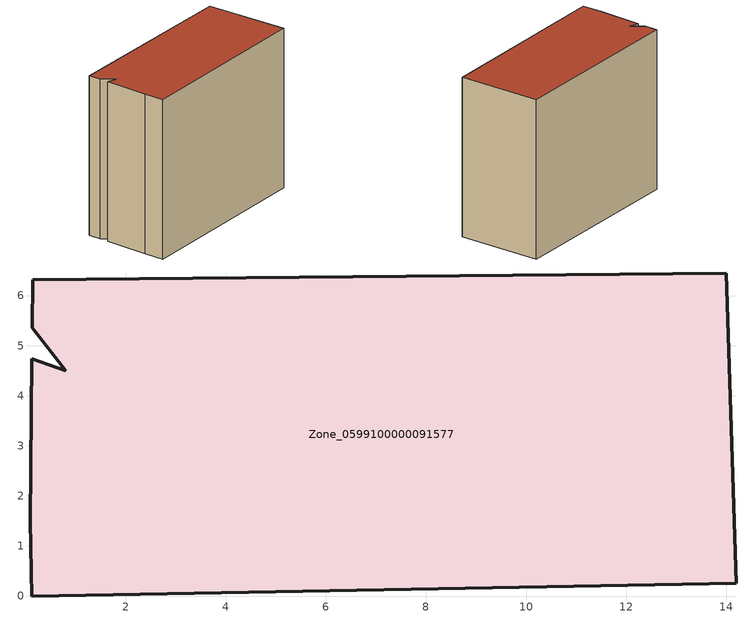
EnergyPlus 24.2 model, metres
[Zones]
Zone_0599100000091577
 floor ground (C_G): 0.14,5.36 0.15,6.31 14,6.45 14.19,0.25 0.13,0 0.1,1.49 0.13,4.73 0.81,4.49 z0
 wall outside (C_F): 14.19,0.25 14,6.45 0.15,6.31 0.14,5.36 0.81,4.49 0.13,4.73 0.1,1.49 0.13,0 14.19,0.25 z0:12.09
 roof outside (C_R): 0.15,6.31 0.14,5.36 0.81,4.49 0.13,4.73 0.1,1.49 0.13,0 14.19,0.25 14,6.45 z12.09
[BUILDING]
Pand.0599100000091577: North Axis=0; Terrain=City; Loads Convergence Tolerance Value=0.04; Temperature Convergence Tolerance Value=0.4; Solar Distribution=FullExterior; Maximum Number of Warmup Days=25; Minimum Number of Warmup Days=1
[Site:Location]
Rotterdam.The.Hague.AP_ZH_NLD Design_Conditions: Latitude=51.96; Longitude=4.45; Time Zone=1; Elevation=-4.5
[SITE:GROUNDTEMPERATURE:BUILDINGSURFACE]
18, 18, 18, 18, 18, 18, 18, 18, 18, 18, 18, 18
[MATERIAL] Thermal Absorptance=0.9; Solar Absorptance=0.7; Visible Absorptance=0.7
Name | Roughness | Thickness | Conductivity | Density | Specific Heat
G.TI.1946 | MediumSmooth | 0.15 | 1 | 540 | 1210
F.TI.1946 | Rough | 0.3 | 0.857143 | 1920 | 840
R.TI.1946 | MediumRough | 0.2 | 0.1 | 1500 | 1000
[CONSTRUCTION]
C_G: G.TI.1946
C_F: F.TI.1946
C_R: R.TI.1946
[ZONE]
Zone_0599100000091577: Type=1; Multiplier=1; Ceiling Height=Autocalculate; Volume=Autocalculate; Floor Area=autocalculate; Part of Total Floor Area=Yes
[ZONEINFILTRATION:DESIGNFLOWRATE]
Infil_Zone_0599100000091577: Zone or ZoneList or Space or SpaceList=Zone_0599100000091577; Schedule=AlwaysOn; Design Flow Rate Calculation Method=Flow/Area; Flow Rate per Floor Area=0.003; Constant Term Coefficient=1; Temperature Term Coefficient=0; Velocity Term Coefficient=0; Velocity Squared Term Coefficient=0
[HVACTEMPLATE:ZONE:IDEALLOADSAIRSYSTEM]
Zone_0599100000091577: Maximum Heating Supply Air Temperature=50; Minimum Cooling Supply Air Temperature=13; Maximum Heating Supply Air Humidity Ratio=0.0156; Minimum Cooling Supply Air Humidity Ratio=0.0077; Heating Limit=NoLimit; Cooling Limit=NoLimit; Dehumidification Control Type=ConstantSensibleHeatRatio; Cooling Sensible Heat Ratio=0.7; Dehumidification Setpoint=60; Humidification Control Type=None; Humidification Setpoint=30; Outdoor Air Method=None; Outdoor Air Flow Rate per Person=0.00944; Outdoor Air Flow Rate per Zone Floor Area=0; Outdoor Air Flow Rate per Zone=0; Demand Controlled Ventilation Type=None; Outdoor Air Economizer Type=NoEconomizer; Heat Recovery Type=None; Sensible Heat Recovery Effectiveness=0.7; Latent Heat Recovery Effectiveness=0.65
[ZONECONTROL:THERMOSTAT]
ThermostatControl_Zone_0599100000091577: Zone or ZoneList=Zone_0599100000091577; Control Type Schedule=DualSetpointControlType; Control 1=Thermostat_Zone_0599100000091577; Temperature Difference Between Cutout And Setpoint=0
[THERMOSTATSETPOINT:DUALSETPOINT]
Thermostat_Zone_0599100000091577: Heating Setpoint Temperature Schedule=HeatingSetpoint_Zone_0599100000091577; Cooling Setpoint Temperature Schedule=CoolingSetpoint_Zone_0599100000091577
[SCHEDULE:COMPACT]
HeatingSetpoint_Zone_0599100000091577: Through: 12/31, For: AllDays, Until: 24:00, 21
CoolingSetpoint_Zone_0599100000091577: Through: 12/31, For: AllDays, Until: 24:00, 24
DualSetpointControlType: Through: 12/31, For: AllDays, Until: 24:00, 4
AlwaysOn: Through: 12/31, For: AllDays, Until: 24:00, 1
